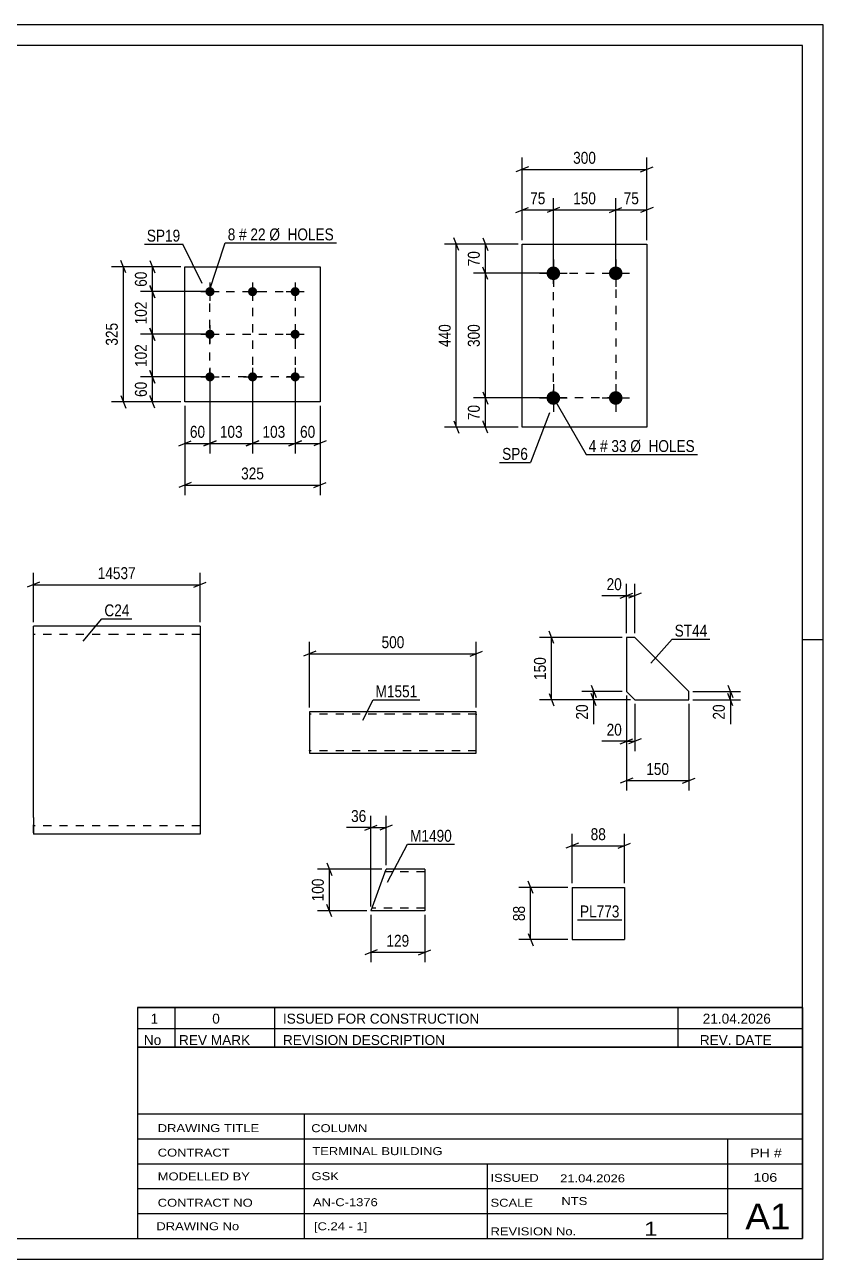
# Model space of a CAD drawing. Header units: millimetres. Extents: x 0 to 420, y 0 to 297.
# Drawn here: x 227.9 to 420, y 0 to 297 of the extents above; entities that cross this region are included whole.
import ezdxf

# ---------------------------------------------------------------- set-up
doc = ezdxf.new("R2010")
doc.units = ezdxf.units.MM
doc.linetypes.add('DXK_LINE_DOT2', pattern=[3.9198, 1.9599, -1.9599])
doc.styles.add('Arial Narrow', font='ARIALN.TTF', dxfattribs={"height": 0.2})

# ---------------------------------------------------------------- blocks, each defined once
blk = doc.blocks.new('Unknown-284876464-1134 - 8048')
at = {"color": 5, "linetype": 'Continuous'}
for p, q in [((420, 297), (0, 297)), ((420, 0), (420, 297)), ((415, 292), (5, 292)), ((415, 5), (415, 292)), ((420, 149), (415, 149)), ((5, 5), (415, 5)), ((0, 0), (420, 0))]:
    blk.add_line(p, q, dxfattribs=at)
blk = doc.blocks.new('Part-284876464-5573 - 5572')
at = {"color": 2, "linetype": 'Continuous'}
for p, q in [((347.56, 200.2), (347.56, 244.2)), ((347.56, 244.2), (377.56, 244.2)), ((377.56, 244.2), (377.56, 200.2)), ((377.56, 200.2), (347.56, 200.2))]:
    blk.add_line(p, q, dxfattribs=at)
blk = doc.blocks.new('Bolt-284876464-5574 - 5572')
at = {"linetype": 'Continuous'}
for points in [[(355.06, 238.85, -1), (355.06, 235.55, -1)], [(370.06, 238.85, -1), (370.06, 235.55, -1)], [(355.06, 208.85, -1), (355.06, 205.55, -1)], [(370.06, 208.85, -1), (370.06, 205.55, -1)]]:
    blk.add_hatch(color=1, dxfattribs=at).paths.add_polyline_path(points)
at = {"color": 1, "linetype": 'Continuous'}
for p, q in [((355.06, 240.5), (355.06, 233.9)), ((370.06, 240.5), (370.06, 233.9)), ((351.76, 237.2), (358.36, 237.2)), ((366.76, 237.2), (373.36, 237.2)), ((355.06, 210.5), (355.06, 203.9)), ((370.06, 210.5), (370.06, 203.9)), ((351.76, 207.2), (358.36, 207.2)), ((366.76, 207.2), (373.36, 207.2))]:
    blk.add_line(p, q, dxfattribs=at)
blk = doc.blocks.new('Part-284876464-5553 - 5552')
at = {"color": 2, "linetype": 'Continuous'}
for p, q in [((266.44, 206.28), (266.44, 238.78)), ((266.44, 238.78), (298.94, 238.78)), ((298.94, 238.78), (298.94, 206.28)), ((298.94, 206.28), (266.44, 206.28))]:
    blk.add_line(p, q, dxfattribs=at)
blk = doc.blocks.new('Bolt-284876464-5554 - 5552')
at = {"linetype": 'Continuous'}
for points in [[(272.44, 233.88, -1), (272.44, 231.68, -1)], [(282.69, 233.88, -1), (282.69, 231.68, -1)], [(292.94, 233.88, -1), (292.94, 231.68, -1)], [(272.44, 223.63, -1), (272.44, 221.43, -1)], [(292.94, 223.63, -1), (292.94, 221.43, -1)], [(272.44, 213.38, -1), (272.44, 211.18, -1)], [(282.69, 213.38, -1), (282.69, 211.18, -1)], [(292.94, 213.38, -1), (292.94, 211.18, -1)]]:
    blk.add_hatch(color=1, dxfattribs=at).paths.add_polyline_path(points)
at = {"color": 1, "linetype": 'Continuous'}
for p, q in [((272.44, 234.98), (272.44, 230.58)), ((282.69, 234.98), (282.69, 230.58)), ((292.94, 234.98), (292.94, 230.58)), ((270.24, 232.78), (274.64, 232.78)), ((280.49, 232.78), (284.89, 232.78)), ((290.74, 232.78), (295.14, 232.78)), ((272.44, 224.73), (272.44, 220.33)), ((292.94, 224.73), (292.94, 220.33)), ((270.24, 222.53), (274.64, 222.53)), ((290.74, 222.53), (295.14, 222.53)), ((272.44, 214.48), (272.44, 210.08)), ((282.69, 214.48), (282.69, 210.08)), ((292.94, 214.48), (292.94, 210.08)), ((270.24, 212.28), (274.64, 212.28)), ((280.49, 212.28), (284.89, 212.28)), ((290.74, 212.28), (295.14, 212.28))]:
    blk.add_line(p, q, dxfattribs=at)
blk = doc.blocks.new('Part-284876464-5629 - 5628')
at = {"color": 2, "linetype": 'Continuous'}
for p, q in [((311.21, 83.94), (314.82, 93.85)), ((324.11, 93.85), (314.82, 93.85)), ((324.11, 93.85), (324.11, 83.85)), ((311.18, 83.85), (311.21, 83.94)), ((324.11, 83.85), (311.18, 83.85))]:
    blk.add_line(p, q, dxfattribs=at)
at = {"color": 7, "linetype": 'DXK_LINE_DOT2'}
for p, q in [((324.11, 93.25), (314.6, 93.25)), ((324.11, 93.76), (324.11, 93.85)), ((311.18, 83.85), (311.18, 83.85)), ((311.4, 84.45), (311.41, 84.49)), ((324.11, 84.45), (311.4, 84.45)), ((324.11, 84.45), (324.11, 84.49))]:
    blk.add_line(p, q, dxfattribs=at)
blk = doc.blocks.new('Part-284876464-5643 - 5642')
at = {"color": 2, "linetype": 'Continuous'}
for p, q in [((316.42, 131.72), (296.42, 131.72)), ((296.42, 131.72), (296.42, 121.81)), ((336.52, 131.72), (316.52, 131.72)), ((336.52, 122.92), (336.52, 131.72)), ((296.42, 121.81), (296.42, 121.72)), ((336.52, 121.72), (336.52, 122.92)), ((296.42, 121.72), (316.42, 121.72)), ((316.52, 121.72), (336.52, 121.72))]:
    blk.add_line(p, q, dxfattribs=at)
at = {"color": 7, "linetype": 'DXK_LINE_DOT2'}
for p, q in [((316.42, 131.12), (296.42, 131.12)), ((336.52, 131.12), (316.52, 131.12)), ((336.52, 131.07), (336.52, 131.12)), ((336.52, 131.12), (336.52, 131.07)), ((336.52, 130.97), (336.52, 131.07)), ((336.52, 131.07), (336.52, 130.97)), ((296.42, 122.32), (296.42, 122.36)), ((316.42, 122.32), (296.42, 122.32)), ((336.52, 122.32), (316.52, 122.32)), ((336.52, 122.36), (336.52, 122.69)), ((336.52, 122.32), (336.52, 122.36))]:
    blk.add_line(p, q, dxfattribs=at)
blk = doc.blocks.new('Part-284876464-5650 - 5649')
at = {"color": 2, "linetype": 'Continuous'}
for p, q in [((359.57, 89.48), (359.57, 76.91)), ((359.57, 89.48), (372.14, 89.48)), ((372.14, 89.48), (372.14, 76.91)), ((359.57, 76.91), (372.14, 76.91))]:
    blk.add_line(p, q, dxfattribs=at)
blk = doc.blocks.new('Part-284876464-5658 - 5657')
at = {"color": 2, "linetype": 'Continuous'}
for p, q in [((249.97, 152.28), (229.97, 152.28)), ((229.97, 106.28), (229.97, 152.28)), ((270.07, 152.28), (250.07, 152.28)), ((270.07, 152.28), (270.07, 102.28)), ((229.97, 106.28), (229.97, 102.28)), ((249.97, 102.28), (229.97, 102.28)), ((270.07, 102.28), (250.07, 102.28))]:
    blk.add_line(p, q, dxfattribs=at)
at = {"color": 7, "linetype": 'DXK_LINE_DOT2'}
for p, q in [((249.97, 150.28), (229.97, 150.28)), ((270.07, 150.28), (250.07, 150.28)), ((229.97, 102.58), (229.97, 106.28)), ((249.97, 104.28), (229.97, 104.28)), ((270.07, 104.28), (250.07, 104.28))]:
    blk.add_line(p, q, dxfattribs=at)
blk = doc.blocks.new('Part-284876464-10215 - 10214')
at = {"color": 2, "linetype": 'Continuous'}
for p, q in [((374.65, 149.62), (372.65, 149.62)), ((372.65, 149.62), (372.65, 136.62)), ((387.65, 136.62), (374.65, 149.62)), ((372.65, 136.62), (374.65, 134.62)), ((374.65, 134.62), (387.65, 134.62)), ((387.65, 134.62), (387.65, 136.62))]:
    blk.add_line(p, q, dxfattribs=at)
blk = doc.blocks.new('Rectangle-284876464-7773 - 5572')
at = {"color": 1, "linetype": 'DXK_LINE_DOT2'}
blk.add_lwpolyline([(355.06, 237.2), (370.06, 237.2), (370.06, 207.2), (355.06, 207.2), (355.06, 237.2)], close=True, dxfattribs=at)
blk = doc.blocks.new('Rectangle-284876464-7749 - 5552')
at = {"color": 1, "linetype": 'DXK_LINE_DOT2'}
blk.add_lwpolyline([(272.44, 232.78), (292.94, 232.78), (292.94, 212.28), (272.44, 212.28), (272.44, 232.78)], close=True, dxfattribs=at)
blk = doc.blocks.new('Line-284876464-7759 - 5552')
at = {"color": 1, "linetype": 'DXK_LINE_DOT2'}
blk.add_line((282.69, 232.78), (282.69, 212.28), dxfattribs=at)
blk = doc.blocks.new('Line-284876464-7766 - 5552')
at = {"color": 1, "linetype": 'DXK_LINE_DOT2'}
blk.add_line((272.44, 222.53), (292.94, 222.53), dxfattribs=at)
blk = doc.blocks.new('StraightDimension-284876464-5844 - 5572')
at = {"color": 7, "linetype": 'Continuous'}
for p, q in [((346.56, 244.2), (335.85, 244.2)), ((338.1, 245.7), (339.3, 242.7)), ((338.7, 237.2), (338.7, 244.2)), ((339.3, 235.7), (338.1, 238.7)), ((354.06, 237.2), (335.85, 237.2))]:
    blk.add_line(p, q, dxfattribs=at)
at = {"color": 0}
blk.add_wipeout([(337.95, 243.13), (333.75, 243.13), (333.75, 238.27), (337.95, 238.27)], dxfattribs=at)
at = {"color": 3, "style": 'Arial Narrow'}
blk.add_text('70', height=2.863, rotation=90.0002, dxfattribs=at).set_placement((337.35, 238.87))
blk = doc.blocks.new('StraightDimension-284876464-5860 - 5572')
at = {"color": 7, "linetype": 'Continuous'}
for p, q in [((368.56, 251.85), (371.56, 253.05)), ((370.06, 238.2), (370.06, 255.3)), ((379.06, 253.05), (376.06, 251.85)), ((377.56, 245.2), (377.56, 255.3)), ((370.06, 252.45), (377.56, 252.45))]:
    blk.add_line(p, q, dxfattribs=at)
at = {"color": 0}
blk.add_wipeout([(376.24, 253.2), (376.24, 257.4), (371.38, 257.4), (371.38, 253.2)], dxfattribs=at)
at = {"color": 3, "style": 'Arial Narrow'}
blk.add_text('75', height=2.863, dxfattribs=at).set_placement((371.98, 253.8))
blk = doc.blocks.new('StraightDimension-284876464-5846 - 5572')
at = {"color": 7, "linetype": 'Continuous'}
for p, q in [((338.1, 208.7), (339.3, 205.7)), ((354.06, 207.2), (335.85, 207.2)), ((338.7, 200.2), (338.7, 207.2)), ((346.56, 200.2), (335.85, 200.2)), ((339.3, 198.7), (338.1, 201.7))]:
    blk.add_line(p, q, dxfattribs=at)
at = {"color": 0}
blk.add_wipeout([(337.95, 206.13), (333.75, 206.13), (333.75, 201.27), (337.95, 201.27)], dxfattribs=at)
at = {"color": 3, "style": 'Arial Narrow'}
blk.add_text('70', height=2.863, rotation=90.0002, dxfattribs=at).set_placement((337.35, 201.87))
blk = doc.blocks.new('StraightDimension-284876464-5845 - 5572')
at = {"color": 7, "linetype": 'Continuous'}
for p, q in [((339.3, 235.7), (338.1, 238.7)), ((354.06, 237.2), (335.85, 237.2)), ((338.7, 207.2), (338.7, 237.2)), ((338.1, 208.7), (339.3, 205.7)), ((354.06, 207.2), (335.85, 207.2))]:
    blk.add_line(p, q, dxfattribs=at)
at = {"color": 0}
blk.add_wipeout([(337.95, 225.54), (333.75, 225.54), (333.75, 218.86), (337.95, 218.86)], dxfattribs=at)
at = {"color": 3, "style": 'Arial Narrow'}
blk.add_text('300', height=2.863, rotation=90.0002, dxfattribs=at).set_placement((337.35, 219.46))
blk = doc.blocks.new('StraightDimension-284876464-5856 - 5572')
at = {"color": 7, "linetype": 'Continuous'}
for p, q in [((346.56, 244.2), (328.85, 244.2)), ((332.3, 242.7), (331.1, 245.7)), ((331.7, 200.2), (331.7, 244.2)), ((346.56, 200.2), (328.85, 200.2)), ((331.1, 201.7), (332.3, 198.7))]:
    blk.add_line(p, q, dxfattribs=at)
at = {"color": 0}
blk.add_wipeout([(330.95, 225.54), (326.75, 225.54), (326.75, 218.86), (330.95, 218.86)], dxfattribs=at)
at = {"color": 3, "style": 'Arial Narrow'}
blk.add_text('440', height=2.863, rotation=90.0002, dxfattribs=at).set_placement((330.35, 219.46))
blk = doc.blocks.new('StraightDimension-284876464-5861 - 5572')
at = {"color": 7, "linetype": 'Continuous'}
for p, q in [((356.56, 253.05), (353.56, 251.85)), ((355.06, 238.2), (355.06, 255.3)), ((368.56, 251.85), (371.56, 253.05)), ((370.06, 238.2), (370.06, 255.3)), ((355.06, 252.45), (370.06, 252.45))]:
    blk.add_line(p, q, dxfattribs=at)
at = {"color": 0}
blk.add_wipeout([(365.9, 253.2), (365.9, 257.4), (359.22, 257.4), (359.22, 253.2)], dxfattribs=at)
at = {"color": 3, "style": 'Arial Narrow'}
blk.add_text('150', height=2.863, dxfattribs=at).set_placement((359.82, 253.8))
blk = doc.blocks.new('StraightDimension-284876464-5862 - 5572')
at = {"color": 7, "linetype": 'Continuous'}
for p, q in [((346.06, 251.85), (349.06, 253.05)), ((347.56, 245.2), (347.56, 255.3)), ((356.56, 253.05), (353.56, 251.85)), ((355.06, 238.2), (355.06, 255.3)), ((347.56, 252.45), (355.06, 252.45))]:
    blk.add_line(p, q, dxfattribs=at)
at = {"color": 0}
blk.add_wipeout([(353.74, 253.2), (353.74, 257.4), (348.88, 257.4), (348.88, 253.2)], dxfattribs=at)
at = {"color": 3, "style": 'Arial Narrow'}
blk.add_text('75', height=2.863, dxfattribs=at).set_placement((349.48, 253.8))
blk = doc.blocks.new('StraightDimension-284876464-5872 - 5572')
at = {"color": 7, "linetype": 'Continuous'}
for p, q in [((347.56, 245.2), (347.56, 265.05)), ((377.56, 245.2), (377.56, 265.05)), ((349.06, 262.8), (346.06, 261.6)), ((347.56, 262.2), (377.56, 262.2)), ((376.06, 261.6), (379.06, 262.8))]:
    blk.add_line(p, q, dxfattribs=at)
at = {"color": 0}
blk.add_wipeout([(365.9, 262.95), (365.9, 267.15), (359.22, 267.15), (359.22, 262.95)], dxfattribs=at)
at = {"color": 3, "style": 'Arial Narrow'}
blk.add_text('300', height=2.863, dxfattribs=at).set_placement((359.82, 263.55))
blk = doc.blocks.new('StraightDimension-284876464-5796 - 5552')
at = {"color": 7, "linetype": 'Continuous'}
for p, q in [((265.44, 238.78), (255.76, 238.78)), ((258.01, 240.28), (259.21, 237.28)), ((258.61, 232.78), (258.61, 238.78)), ((271.44, 232.78), (255.76, 232.78)), ((259.21, 231.28), (258.01, 234.28))]:
    blk.add_line(p, q, dxfattribs=at)
at = {"color": 0}
blk.add_wipeout([(257.86, 238.21), (253.66, 238.21), (253.66, 233.35), (257.86, 233.35)], dxfattribs=at)
at = {"color": 3, "style": 'Arial Narrow'}
blk.add_text('60', height=2.863, rotation=90.0002, dxfattribs=at).set_placement((257.26, 233.95))
blk = doc.blocks.new('StraightDimension-284876464-5797 - 5552')
at = {"color": 7, "linetype": 'Continuous'}
for p, q in [((271.44, 232.78), (255.76, 232.78)), ((258.01, 234.28), (259.21, 231.28)), ((258.61, 222.53), (258.61, 232.78)), ((259.21, 221.03), (258.01, 224.03)), ((271.44, 222.53), (255.76, 222.53))]:
    blk.add_line(p, q, dxfattribs=at)
at = {"color": 0}
blk.add_wipeout([(257.86, 231), (253.66, 231), (253.66, 224.31), (257.86, 224.31)], dxfattribs=at)
at = {"color": 3, "style": 'Arial Narrow'}
blk.add_text('102', height=2.863, rotation=90.0002, dxfattribs=at).set_placement((257.26, 224.91))
blk = doc.blocks.new('StraightDimension-284876464-5798 - 5552')
at = {"color": 7, "linetype": 'Continuous'}
for p, q in [((258.01, 224.03), (259.21, 221.03)), ((271.44, 222.53), (255.76, 222.53)), ((258.61, 212.28), (258.61, 222.53)), ((271.44, 212.28), (255.76, 212.28)), ((259.21, 210.78), (258.01, 213.78))]:
    blk.add_line(p, q, dxfattribs=at)
at = {"color": 0}
blk.add_wipeout([(257.86, 220.75), (253.66, 220.75), (253.66, 214.06), (257.86, 214.06)], dxfattribs=at)
at = {"color": 3, "style": 'Arial Narrow'}
blk.add_text('102', height=2.863, rotation=90.0002, dxfattribs=at).set_placement((257.26, 214.66))
blk = doc.blocks.new('StraightDimension-284876464-5799 - 5552')
at = {"color": 7, "linetype": 'Continuous'}
for p, q in [((271.44, 212.28), (255.76, 212.28)), ((258.01, 213.78), (259.21, 210.78)), ((258.61, 206.28), (258.61, 212.28)), ((265.44, 206.28), (255.76, 206.28)), ((259.21, 204.78), (258.01, 207.78))]:
    blk.add_line(p, q, dxfattribs=at)
at = {"color": 0}
blk.add_wipeout([(257.86, 211.71), (253.66, 211.71), (253.66, 206.85), (257.86, 206.85)], dxfattribs=at)
at = {"color": 3, "style": 'Arial Narrow'}
blk.add_text('60', height=2.863, rotation=90.0002, dxfattribs=at).set_placement((257.26, 207.45))
blk = doc.blocks.new('StraightDimension-284876464-5812 - 5552')
at = {"color": 7, "linetype": 'Continuous'}
for p, q in [((265.44, 238.78), (248.76, 238.78)), ((252.21, 237.28), (251.01, 240.28)), ((251.61, 206.28), (251.61, 238.78)), ((265.44, 206.28), (248.76, 206.28)), ((251.01, 207.78), (252.21, 204.78))]:
    blk.add_line(p, q, dxfattribs=at)
at = {"color": 0}
blk.add_wipeout([(250.86, 225.87), (246.66, 225.87), (246.66, 219.19), (250.86, 219.19)], dxfattribs=at)
at = {"color": 3, "style": 'Arial Narrow'}
blk.add_text('325', height=2.863, rotation=90.0002, dxfattribs=at).set_placement((250.26, 219.79))
blk = doc.blocks.new('StraightDimension-284876464-5816 - 5552')
at = {"color": 7, "linetype": 'Continuous'}
for p, q in [((292.94, 211.28), (292.94, 193.88)), ((298.94, 205.28), (298.94, 193.88)), ((291.44, 195.68), (294.44, 196.88)), ((292.94, 196.28), (298.94, 196.28)), ((300.44, 196.88), (297.44, 195.68))]:
    blk.add_line(p, q, dxfattribs=at)
at = {"color": 0}
blk.add_wipeout([(298.37, 197.03), (298.37, 201.23), (293.52, 201.23), (293.52, 197.03)], dxfattribs=at)
at = {"color": 3, "style": 'Arial Narrow'}
blk.add_text('60', height=2.863, dxfattribs=at).set_placement((294.12, 197.63))
blk = doc.blocks.new('StraightDimension-284876464-5817 - 5552')
at = {"color": 7, "linetype": 'Continuous'}
for p, q in [((282.69, 211.28), (282.69, 193.88)), ((292.94, 211.28), (292.94, 193.88)), ((281.19, 195.68), (284.19, 196.88)), ((282.69, 196.28), (292.94, 196.28)), ((294.44, 196.88), (291.44, 195.68))]:
    blk.add_line(p, q, dxfattribs=at)
at = {"color": 0}
blk.add_wipeout([(291.16, 197.03), (291.16, 201.23), (284.48, 201.23), (284.48, 197.03)], dxfattribs=at)
at = {"color": 3, "style": 'Arial Narrow'}
blk.add_text('103', height=2.863, dxfattribs=at).set_placement((285.08, 197.63))
blk = doc.blocks.new('StraightDimension-284876464-5818 - 5552')
at = {"color": 7, "linetype": 'Continuous'}
for p, q in [((272.44, 211.28), (272.44, 193.88)), ((282.69, 211.28), (282.69, 193.88)), ((270.94, 195.68), (273.94, 196.88)), ((272.44, 196.28), (282.69, 196.28)), ((284.19, 196.88), (281.19, 195.68))]:
    blk.add_line(p, q, dxfattribs=at)
at = {"color": 0}
blk.add_wipeout([(280.91, 197.03), (280.91, 201.23), (274.23, 201.23), (274.23, 197.03)], dxfattribs=at)
at = {"color": 3, "style": 'Arial Narrow'}
blk.add_text('103', height=2.863, dxfattribs=at).set_placement((274.83, 197.63))
blk = doc.blocks.new('StraightDimension-284876464-5819 - 5552')
at = {"color": 7, "linetype": 'Continuous'}
for p, q in [((272.44, 211.28), (272.44, 193.88)), ((266.44, 205.28), (266.44, 193.88)), ((264.94, 195.68), (267.94, 196.88)), ((266.44, 196.28), (272.44, 196.28)), ((273.94, 196.88), (270.94, 195.68))]:
    blk.add_line(p, q, dxfattribs=at)
at = {"color": 0}
blk.add_wipeout([(271.87, 197.03), (271.87, 201.23), (267.02, 201.23), (267.02, 197.03)], dxfattribs=at)
at = {"color": 3, "style": 'Arial Narrow'}
blk.add_text('60', height=2.863, dxfattribs=at).set_placement((267.62, 197.63))
blk = doc.blocks.new('StraightDimension-284876464-5832 - 5552')
at = {"color": 7, "linetype": 'Continuous'}
for p, q in [((266.44, 205.28), (266.44, 183.86)), ((298.94, 205.28), (298.94, 183.86)), ((267.94, 186.86), (264.94, 185.66)), ((266.44, 186.26), (298.94, 186.26)), ((297.44, 185.66), (300.44, 186.86))]:
    blk.add_line(p, q, dxfattribs=at)
at = {"color": 0}
blk.add_wipeout([(286.04, 187.01), (286.04, 191.21), (279.35, 191.21), (279.35, 187.01)], dxfattribs=at)
at = {"color": 3, "style": 'Arial Narrow'}
blk.add_text('325', height=2.863, dxfattribs=at).set_placement((279.95, 187.61))
blk = doc.blocks.new('StraightDimension-284876464-5936 - 5628')
at = {"color": 7, "linetype": 'Continuous'}
for p, q in [((309.68, 103.25), (312.68, 104.45)), ((311.18, 84.85), (311.18, 106.7)), ((316.32, 104.45), (313.32, 103.25)), ((314.82, 94.85), (314.82, 106.7)), ((311.18, 103.85), (314.82, 103.85))]:
    blk.add_line(p, q, dxfattribs=at)
at = {"color": 0}
blk.add_wipeout([(310.65, 104.6), (310.65, 108.8), (305.8, 108.8), (305.8, 104.6)], dxfattribs=at)
at = {"color": 7, "linetype": 'Continuous'}
blk.add_line((311.18, 103.85), (305.27, 103.85), dxfattribs=at)
blk.add_line((311.18, 103.85), (305.27, 103.85), dxfattribs=at)
at = {"color": 3, "style": 'Arial Narrow'}
blk.add_text('36', height=2.863, dxfattribs=at).set_placement((306.4, 105.2))
blk = doc.blocks.new('StraightDimension-284876464-5940 - 5628')
at = {"color": 7, "linetype": 'Continuous'}
for p, q in [((300.58, 95.35), (301.78, 92.35)), ((313.82, 93.85), (298.33, 93.85)), ((301.18, 83.85), (301.18, 93.85)), ((310.18, 83.85), (298.33, 83.85)), ((301.78, 82.35), (300.58, 85.35))]:
    blk.add_line(p, q, dxfattribs=at)
at = {"color": 0}
blk.add_wipeout([(300.43, 92.19), (296.23, 92.19), (296.23, 85.51), (300.43, 85.51)], dxfattribs=at)
at = {"color": 3, "style": 'Arial Narrow'}
blk.add_text('100', height=2.863, rotation=90.0002, dxfattribs=at).set_placement((299.83, 86.11))
blk = doc.blocks.new('StraightDimension-284876464-5946 - 5628')
at = {"color": 7, "linetype": 'Continuous'}
for p, q in [((311.18, 82.85), (311.18, 71.45)), ((324.11, 82.85), (324.11, 71.45)), ((312.68, 74.45), (309.68, 73.25)), ((322.61, 73.25), (325.61, 74.45)), ((311.18, 73.85), (324.11, 73.85))]:
    blk.add_line(p, q, dxfattribs=at)
at = {"color": 0}
blk.add_wipeout([(320.99, 74.6), (320.99, 78.8), (314.3, 78.8), (314.3, 74.6)], dxfattribs=at)
at = {"color": 3, "style": 'Arial Narrow'}
blk.add_text('129', height=2.863, dxfattribs=at).set_placement((314.9, 75.2))
blk = doc.blocks.new('StraightDimension-284876464-5964 - 5642')
at = {"color": 7, "linetype": 'Continuous'}
for p, q in [((296.42, 132.72), (296.42, 148.52)), ((336.52, 132.72), (336.52, 148.52)), ((297.92, 146.27), (294.92, 145.07)), ((296.42, 145.67), (336.52, 145.67)), ((335.02, 145.07), (338.02, 146.27))]:
    blk.add_line(p, q, dxfattribs=at)
at = {"color": 0}
blk.add_wipeout([(319.81, 146.42), (319.81, 150.62), (313.13, 150.62), (313.13, 146.42)], dxfattribs=at)
at = {"color": 3, "style": 'Arial Narrow'}
blk.add_text('500', height=2.863, dxfattribs=at).set_placement((313.73, 147.02))
blk = doc.blocks.new('StraightDimension-284876464-5972 - 5649')
at = {"color": 7, "linetype": 'Continuous'}
for p, q in [((359.57, 90.48), (359.57, 102.33)), ((372.14, 90.48), (372.14, 102.33)), ((361.07, 100.08), (358.07, 98.88)), ((359.57, 99.48), (372.14, 99.48)), ((370.64, 98.88), (373.64, 100.08))]:
    blk.add_line(p, q, dxfattribs=at)
at = {"color": 0}
blk.add_wipeout([(368.29, 100.23), (368.29, 104.43), (363.43, 104.43), (363.43, 100.23)], dxfattribs=at)
at = {"color": 3, "style": 'Arial Narrow'}
blk.add_text('88', height=2.863, dxfattribs=at).set_placement((364.03, 100.83))
blk = doc.blocks.new('StraightDimension-284876464-5968 - 5649')
at = {"color": 7, "linetype": 'Continuous'}
for p, q in [((358.57, 89.48), (346.72, 89.48)), ((350.17, 87.98), (348.97, 90.98)), ((349.57, 76.91), (349.57, 89.48)), ((348.97, 78.41), (350.17, 75.41)), ((358.57, 76.91), (346.72, 76.91))]:
    blk.add_line(p, q, dxfattribs=at)
at = {"color": 0}
blk.add_wipeout([(348.82, 85.62), (344.62, 85.62), (344.62, 80.76), (348.82, 80.76)], dxfattribs=at)
at = {"color": 3, "style": 'Arial Narrow'}
blk.add_text('88', height=2.863, rotation=90.0002, dxfattribs=at).set_placement((348.22, 81.36))
blk = doc.blocks.new('StraightDimension-284876464-5976 - 5657')
at = {"color": 7, "linetype": 'Continuous'}
for p, q in [((229.97, 153.28), (229.97, 165.13)), ((270.07, 153.28), (270.07, 165.13)), ((231.47, 162.88), (228.47, 161.68)), ((229.97, 162.28), (270.07, 162.28)), ((268.57, 161.68), (271.57, 162.88))]:
    blk.add_line(p, q, dxfattribs=at)
at = {"color": 0}
blk.add_wipeout([(255.19, 163.03), (255.19, 167.23), (244.85, 167.23), (244.85, 163.03)], dxfattribs=at)
at = {"color": 3, "style": 'Arial Narrow'}
blk.add_text('14537', height=2.863, dxfattribs=at).set_placement((245.45, 163.63))
blk = doc.blocks.new('StraightDimension-284876464-10308 - 10214')
at = {"color": 7, "linetype": 'Continuous'}
for p, q in [((372.65, 135.62), (372.65, 112.76)), ((387.65, 133.62), (387.65, 112.76)), ((374.15, 115.76), (371.15, 114.56)), ((372.65, 115.16), (387.65, 115.16)), ((386.15, 114.56), (389.15, 115.76))]:
    blk.add_line(p, q, dxfattribs=at)
at = {"color": 0}
blk.add_wipeout([(383.49, 115.91), (383.49, 120.11), (376.81, 120.11), (376.81, 115.91)], dxfattribs=at)
at = {"color": 3, "style": 'Arial Narrow'}
blk.add_text('150', height=2.863, dxfattribs=at).set_placement((377.41, 116.51))
blk = doc.blocks.new('StraightDimension-284876464-10300 - 10214')
at = {"color": 7, "linetype": 'Continuous'}
for p, q in [((397.05, 138.12), (398.25, 135.12)), ((388.65, 136.62), (400.05, 136.62)), ((388.65, 134.62), (400.05, 134.62)), ((398.25, 133.12), (397.05, 136.12)), ((397.65, 134.62), (397.65, 136.62))]:
    blk.add_line(p, q, dxfattribs=at)
at = {"color": 0}
blk.add_wipeout([(396.9, 134.09), (392.7, 134.09), (392.7, 129.24), (396.9, 129.24)], dxfattribs=at)
at = {"color": 7, "linetype": 'Continuous'}
blk.add_line((397.65, 134.62), (397.65, 128.71), dxfattribs=at)
blk.add_line((397.65, 134.62), (397.65, 128.71), dxfattribs=at)
at = {"color": 3, "style": 'Arial Narrow'}
blk.add_text('20', height=2.863, rotation=90.0002, dxfattribs=at).set_placement((396.3, 129.84))
blk = doc.blocks.new('StraightDimension-284876464-10292 - 10214')
at = {"color": 7, "linetype": 'Continuous'}
for p, q in [((372.65, 135.62), (372.65, 122.22)), ((374.65, 133.62), (374.65, 122.22)), ((371.15, 124.02), (374.15, 125.22)), ((376.15, 125.22), (373.15, 124.02)), ((372.65, 124.62), (374.65, 124.62))]:
    blk.add_line(p, q, dxfattribs=at)
at = {"color": 0}
blk.add_wipeout([(372.13, 125.37), (372.13, 129.57), (367.27, 129.57), (367.27, 125.37)], dxfattribs=at)
at = {"color": 7, "linetype": 'Continuous'}
blk.add_line((372.65, 124.62), (366.75, 124.62), dxfattribs=at)
blk.add_line((372.65, 124.62), (366.75, 124.62), dxfattribs=at)
at = {"color": 3, "style": 'Arial Narrow'}
blk.add_text('20', height=2.863, dxfattribs=at).set_placement((367.87, 125.97))
blk = doc.blocks.new('StraightDimension-284876464-10312 - 10214')
at = {"color": 7, "linetype": 'Continuous'}
for p, q in [((371.65, 149.62), (351.76, 149.62)), ((355.21, 148.12), (354.01, 151.12)), ((354.61, 134.62), (354.61, 149.62)), ((373.65, 134.62), (351.76, 134.62)), ((354.01, 136.12), (355.21, 133.12))]:
    blk.add_line(p, q, dxfattribs=at)
at = {"color": 0}
blk.add_wipeout([(353.86, 145.46), (349.66, 145.46), (349.66, 138.77), (353.86, 138.77)], dxfattribs=at)
at = {"color": 3, "style": 'Arial Narrow'}
blk.add_text('150', height=2.863, rotation=90.0002, dxfattribs=at).set_placement((353.26, 139.37))
blk = doc.blocks.new('StraightDimension-284876464-10304 - 10214')
at = {"color": 7, "linetype": 'Continuous'}
for p, q in [((364.12, 138.12), (365.32, 135.12)), ((371.65, 136.62), (361.87, 136.62)), ((373.65, 134.62), (361.87, 134.62)), ((365.32, 133.12), (364.12, 136.12)), ((364.72, 134.62), (364.72, 136.62))]:
    blk.add_line(p, q, dxfattribs=at)
at = {"color": 0}
blk.add_wipeout([(363.97, 134.09), (359.77, 134.09), (359.77, 129.24), (363.97, 129.24)], dxfattribs=at)
at = {"color": 7, "linetype": 'Continuous'}
blk.add_line((364.72, 134.62), (364.72, 128.71), dxfattribs=at)
blk.add_line((364.72, 134.62), (364.72, 128.71), dxfattribs=at)
at = {"color": 3, "style": 'Arial Narrow'}
blk.add_text('20', height=2.863, rotation=90.0002, dxfattribs=at).set_placement((363.37, 129.84))
blk = doc.blocks.new('StraightDimension-284876464-10296 - 10214')
at = {"color": 7, "linetype": 'Continuous'}
for p, q in [((372.65, 150.62), (372.65, 162.47)), ((374.65, 150.62), (374.65, 162.47)), ((371.15, 159.02), (374.15, 160.22)), ((372.65, 159.62), (374.65, 159.62)), ((376.15, 160.22), (373.15, 159.02))]:
    blk.add_line(p, q, dxfattribs=at)
at = {"color": 0}
blk.add_wipeout([(372.13, 160.37), (372.13, 164.57), (367.27, 164.57), (367.27, 160.37)], dxfattribs=at)
at = {"color": 7, "linetype": 'Continuous'}
blk.add_line((372.65, 159.62), (366.75, 159.62), dxfattribs=at)
blk.add_line((372.65, 159.62), (366.75, 159.62), dxfattribs=at)
at = {"color": 3, "style": 'Arial Narrow'}
blk.add_text('20', height=2.863, dxfattribs=at).set_placement((367.87, 160.97))
blk = doc.blocks.new('Mark-284876464-6002 - 5572')
at = {"color": 0}
blk.add_wipeout([(348.94, 192.32), (348.94, 195.32), (342.73, 195.32), (342.73, 192.32)], dxfattribs=at)
blk.add_wipeout([(348.94, 192.32), (348.94, 195.32), (342.73, 195.32), (342.73, 192.32)], dxfattribs=at)
at = {"color": 30, "linetype": 'Continuous'}
for p in [(354.13, 203.61), (342.13, 191.72)]:
    blk.add_line(p, (349.54, 191.72), dxfattribs=at)
at = {"color": 3, "style": 'Arial Narrow'}
blk.add_text('SP6', height=2.863, dxfattribs=at).set_placement((342.73, 192.32))
blk = doc.blocks.new('Mark-284876464-6005 - 5572')
at = {"color": 0}
blk.add_wipeout([(365.39, 194.21), (365.39, 197.21), (363.56, 197.21), (363.56, 194.21)], dxfattribs=at)
blk.add_wipeout([(365.39, 194.21), (365.39, 197.21), (363.56, 197.21), (363.56, 194.21)], dxfattribs=at)
at = {"color": 7, "linetype": 'Continuous'}
blk.add_line((355.06, 207.2), (362.96, 193.61), dxfattribs=at)
at = {"color": 0}
blk.add_wipeout([(368.12, 194.21), (368.12, 197.21), (366.29, 197.21), (366.29, 194.21)], dxfattribs=at)
blk.add_wipeout([(368.12, 194.21), (368.12, 197.21), (366.29, 197.21), (366.29, 194.21)], dxfattribs=at)
at = {"color": 3, "style": 'Arial Narrow'}
blk.add_text('4', height=2.86, dxfattribs=at).set_placement((363.56, 194.21))
at = {"color": 0}
blk.add_wipeout([(372.67, 194.21), (372.67, 197.21), (369.02, 197.21), (369.02, 194.21)], dxfattribs=at)
blk.add_wipeout([(372.67, 194.21), (372.67, 197.21), (369.02, 197.21), (369.02, 194.21)], dxfattribs=at)
at = {"color": 3, "style": 'Arial Narrow'}
blk.add_text('#', height=2.86, dxfattribs=at).set_placement((366.29, 194.21))
at = {"color": 0}
blk.add_wipeout([(389.1, 194.21), (389.1, 197.21), (373.57, 197.21), (373.57, 194.21)], dxfattribs=at)
blk.add_wipeout([(389.1, 194.21), (389.1, 197.21), (373.57, 197.21), (373.57, 194.21)], dxfattribs=at)
at = {"color": 7, "linetype": 'Continuous'}
blk.add_line((362.96, 193.61), (389.7, 193.61), dxfattribs=at)
at = {"color": 3, "style": 'Arial Narrow'}
for s, p in [('33', (369.02, 194.21)), ('Ø  HOLES', (373.57, 194.21))]:
    blk.add_text(s, height=2.863, dxfattribs=at).set_placement(p)
blk = doc.blocks.new('Unknown-284876464-10534 - 8048')
at = {"color": 7, "linetype": 'Continuous'}
for p, q in [((255, 51.05), (255, 5)), ((255, 51.05), (415, 51.05)), ((415, 51), (415, 5)), ((255, 35), (415, 35)), ((295.14, 35), (295.14, 5)), ((255, 29), (415, 29)), ((397, 5.05), (397, 29.05)), ((255, 23), (415, 23)), ((339.14, 23), (339.14, 5)), ((255, 17), (415, 17)), ((255, 11), (397, 11)), ((255, 5), (415, 5))]:
    blk.add_line(p, q, dxfattribs=at)
at = {"color": 7, "style": 'Arial Narrow'}
for s, height, width, p in [('DRAWING TITLE', 1.9089, 1.425378, (259.88, 30.61)), ('COLUMN', 1.909, 1.425378, (296.81, 30.59)), ('TERMINAL BUILDING', 1.9089, 1.425378, (297.06, 25.07)), ('CONTRACT', 1.909, 1.425378, (259.88, 24.71)), ('MODELLED BY', 1.9089, 1.425378, (259.88, 18.98)), ('GSK', 1.909, 1.425378, (296.88, 19.04)), ('ISSUED', 1.909, 1.425378, (339.94, 18.64)), ('21.04.2026', 1.909, 1.425378, (356.69, 18.52)), ('CONTRACT NO', 1.9089, 1.425378, (259.88, 12.66)), ('AN-C-1376', 1.909, 1.425378, (297.23, 12.78)), ('SCALE', 1.909, 1.425378, (339.94, 12.65)), ('A1', 6.204, 1.25, (401.24, 7.2)), ('DRAWING No', 1.909, 1.425378, (259.56, 7)), ('[C.24 - 1]', 1.909, 1.425378, (297.46, 6.99)), ('1', 3.34, 1.5, (376.91, 5.68)), ('REVISION No.', 1.9089, 1.425378, (339.94, 5.77))]:
    blk.add_text(s, height=height, dxfattribs=dict(at, width=width)).set_placement(p)
at = {"color": 7, "linetype": 'Continuous', "style": 'Arial Narrow'}
for s, height, width, p in [('PH #', 2.1, 1.42538, (402.4, 24.55)), ('106', 2.1, 1.42538, (403.19, 18.65)), ('NTS', 1.909, 1.425378, (357, 13.05))]:
    blk.add_text(s, height=height, dxfattribs=dict(at, width=width)).set_placement(p)
blk = doc.blocks.new('Unknown-284876464-10535 - 8048')
at = {"color": 7, "linetype": 'Continuous'}
for p, q in [((255, 60.55), (415, 60.55)), ((415, 60.55), (255, 60.55)), ((255, 60.55), (255, 55.55)), ((264, 60.55), (264, 55.55)), ((288, 60.55), (288, 55.55)), ((385, 60.55), (385, 55.55)), ((415, 60.55), (415, 55.55)), ((255, 55.55), (415, 55.55)), ((255, 55.55), (255, 51.05)), ((255, 55.55), (415, 55.55)), ((264, 55.55), (264, 51.05)), ((288, 55.55), (288, 51.05)), ((385, 55.55), (385, 51.05)), ((415, 55.55), (415, 51.05)), ((415, 51.05), (255, 51.05))]:
    blk.add_line(p, q, dxfattribs=at)
at = {"color": 7, "linetype": 'Continuous', "style": 'Arial Narrow'}
for s, height, width, p in [('1', 2.39, 1.196471, (258.16, 56.7)), ('0', 2.39, 1.196471, (273, 56.7)), ('ISSUED FOR CONSTRUCTION', 2.3861, 1.196471, (290, 56.7)), ('21.04.2026', 2.386, 1.196471, (391, 56.7)), ('No', 2.386, 1.2, (256.54, 51.55)), ('REV MARK', 2.386, 1.2, (265, 51.55)), ('REVISION DESCRIPTION', 2.3861, 1.2, (290, 51.55)), ('REV. DATE', 2.386, 1.2, (390.28, 51.55))]:
    blk.add_text(s, height=height, dxfattribs=dict(at, width=width)).set_placement(p)
blk = doc.blocks.new('Mark-284876464-5995 - 5552')
at = {"color": 0}
blk.add_wipeout([(265.3, 244.82), (265.3, 247.82), (257.26, 247.82), (257.26, 244.82)], dxfattribs=at)
blk.add_wipeout([(265.3, 244.82), (265.3, 247.82), (257.26, 247.82), (257.26, 244.82)], dxfattribs=at)
at = {"color": 30, "linetype": 'Continuous'}
for p in [(256.66, 244.22), (270.6, 234.71)]:
    blk.add_line(p, (265.9, 244.22), dxfattribs=at)
at = {"color": 3, "style": 'Arial Narrow'}
blk.add_text('SP19', height=2.863, dxfattribs=at).set_placement((257.26, 244.82))
blk = doc.blocks.new('Mark-284876464-5998 - 5552')
at = {"color": 0}
blk.add_wipeout([(278.54, 245.12), (278.54, 248.12), (276.72, 248.12), (276.72, 245.12)], dxfattribs=at)
blk.add_wipeout([(278.54, 245.12), (278.54, 248.12), (276.72, 248.12), (276.72, 245.12)], dxfattribs=at)
at = {"color": 7, "linetype": 'Continuous'}
blk.add_line((272.14, 232.54), (276.12, 244.52), dxfattribs=at)
at = {"color": 0}
blk.add_wipeout([(281.27, 245.12), (281.27, 248.12), (279.44, 248.12), (279.44, 245.12)], dxfattribs=at)
blk.add_wipeout([(281.27, 245.12), (281.27, 248.12), (279.44, 248.12), (279.44, 245.12)], dxfattribs=at)
at = {"color": 3, "style": 'Arial Narrow'}
blk.add_text('8', height=2.86, dxfattribs=at).set_placement((276.72, 245.12))
at = {"color": 0}
blk.add_wipeout([(285.83, 245.12), (285.83, 248.12), (282.17, 248.12), (282.17, 245.12)], dxfattribs=at)
blk.add_wipeout([(285.83, 245.12), (285.83, 248.12), (282.17, 248.12), (282.17, 245.12)], dxfattribs=at)
at = {"color": 3, "style": 'Arial Narrow'}
blk.add_text('#', height=2.86, dxfattribs=at).set_placement((279.44, 245.12))
at = {"color": 0}
blk.add_wipeout([(302.26, 245.12), (302.26, 248.12), (286.73, 248.12), (286.73, 245.12)], dxfattribs=at)
blk.add_wipeout([(302.26, 245.12), (302.26, 248.12), (286.73, 248.12), (286.73, 245.12)], dxfattribs=at)
at = {"color": 7, "linetype": 'Continuous'}
blk.add_line((276.12, 244.52), (302.86, 244.52), dxfattribs=at)
at = {"color": 3, "style": 'Arial Narrow'}
for s, p in [('22', (282.17, 245.12)), ('Ø  HOLES', (286.73, 245.12))]:
    blk.add_text(s, height=2.863, dxfattribs=at).set_placement(p)
blk = doc.blocks.new('Mark-284876464-6013 - 5628')
at = {"color": 0}
blk.add_wipeout([(330.64, 100.45), (330.64, 103.45), (320.59, 103.45), (320.59, 100.45)], dxfattribs=at)
blk.add_wipeout([(330.64, 100.45), (330.64, 103.45), (320.59, 103.45), (320.59, 100.45)], dxfattribs=at)
at = {"color": 30, "linetype": 'Continuous'}
for p, q in [((315.19, 90.74), (319.99, 99.85)), ((319.99, 99.85), (331.24, 99.85))]:
    blk.add_line(p, q, dxfattribs=at)
at = {"color": 3, "style": 'Arial Narrow'}
blk.add_text('M1490', height=2.863, dxfattribs=at).set_placement((320.59, 100.45))
blk = doc.blocks.new('Mark-284876464-6019 - 5642')
at = {"color": 0}
blk.add_wipeout([(322.33, 135.2), (322.33, 138.2), (312.28, 138.2), (312.28, 135.2)], dxfattribs=at)
blk.add_wipeout([(322.33, 135.2), (322.33, 138.2), (312.28, 138.2), (312.28, 135.2)], dxfattribs=at)
at = {"color": 30, "linetype": 'Continuous'}
for p, q in [((309.23, 129.66), (311.68, 134.6)), ((311.68, 134.6), (322.93, 134.6))]:
    blk.add_line(p, q, dxfattribs=at)
at = {"color": 3, "style": 'Arial Narrow'}
blk.add_text('M1551', height=2.863, dxfattribs=at).set_placement((312.28, 135.2))
blk = doc.blocks.new('Mark-284876464-8028 - 5649')
at = {"color": 0}
blk.add_wipeout([(370.96, 82.25), (370.96, 85.25), (361.46, 85.25), (361.46, 82.25)], dxfattribs=at)
blk.add_wipeout([(370.96, 82.25), (370.96, 85.25), (361.46, 85.25), (361.46, 82.25)], dxfattribs=at)
at = {"color": 30, "linetype": 'Continuous'}
blk.add_line((360.86, 81.65), (371.56, 81.65), dxfattribs=at)
at = {"color": 3, "style": 'Arial Narrow'}
blk.add_text('PL773', height=2.863, dxfattribs=at).set_placement((361.46, 82.25))
blk = doc.blocks.new('Mark-284876464-6022 - 5657')
at = {"color": 0}
blk.add_wipeout([(253.08, 154.68), (253.08, 157.68), (247.05, 157.68), (247.05, 154.68)], dxfattribs=at)
blk.add_wipeout([(253.08, 154.68), (253.08, 157.68), (247.05, 157.68), (247.05, 154.68)], dxfattribs=at)
at = {"color": 30, "linetype": 'Continuous'}
for p, q in [((241.98, 148.7), (246.45, 154.08)), ((246.45, 154.08), (253.68, 154.08))]:
    blk.add_line(p, q, dxfattribs=at)
at = {"color": 3, "style": 'Arial Narrow'}
blk.add_text('C24', height=2.863, dxfattribs=at).set_placement((247.05, 154.68))
blk = doc.blocks.new('Mark-284876464-10321 - 10214')
at = {"color": 0}
blk.add_wipeout([(392.09, 149.8), (392.09, 152.8), (384.24, 152.8), (384.24, 149.8)], dxfattribs=at)
blk.add_wipeout([(392.09, 149.8), (392.09, 152.8), (384.24, 152.8), (384.24, 149.8)], dxfattribs=at)
at = {"color": 30, "linetype": 'Continuous'}
for p, q in [((378.53, 143.37), (383.64, 149.2)), ((383.64, 149.2), (392.69, 149.2))]:
    blk.add_line(p, q, dxfattribs=at)
at = {"color": 3, "style": 'Arial Narrow'}
blk.add_text('ST44', height=2.863, dxfattribs=at).set_placement((384.24, 149.8))

msp = doc.modelspace()

# ---------------------------------------------------------------- block references
for name in ['Unknown-284876464-1134 - 8048', 'Part-284876464-5573 - 5572', 'Part-284876464-5553 - 5552', 'Bolt-284876464-5574 - 5572', 'Bolt-284876464-5554 - 5552', 'Rectangle-284876464-7773 - 5572', 'Rectangle-284876464-7749 - 5552', 'Line-284876464-7759 - 5552', 'Line-284876464-7766 - 5552', 'Part-284876464-5658 - 5657', 'Part-284876464-10215 - 10214', 'Part-284876464-5643 - 5642', 'Part-284876464-5629 - 5628', 'Part-284876464-5650 - 5649', 'Unknown-284876464-10535 - 8048', 'Unknown-284876464-10534 - 8048']:
    msp.add_blockref(name, (0, 0))

# ---------------------------------------------------------------- next in the draw order: block references
for name in ['StraightDimension-284876464-5860 - 5572', 'StraightDimension-284876464-5844 - 5572', 'StraightDimension-284876464-5796 - 5552', 'StraightDimension-284876464-5816 - 5552', 'StraightDimension-284876464-5846 - 5572', 'StraightDimension-284876464-5976 - 5657', 'Mark-284876464-10321 - 10214', 'StraightDimension-284876464-5964 - 5642', 'StraightDimension-284876464-10308 - 10214', 'StraightDimension-284876464-5936 - 5628', 'StraightDimension-284876464-5972 - 5649', 'Mark-284876464-8028 - 5649']:
    msp.add_blockref(name, (0, 0))

# ---------------------------------------------------------------- next in the draw order: block references
for name in ['StraightDimension-284876464-5845 - 5572', 'StraightDimension-284876464-5797 - 5552', 'StraightDimension-284876464-5817 - 5552', 'Mark-284876464-6022 - 5657', 'Mark-284876464-6019 - 5642', 'StraightDimension-284876464-10300 - 10214', 'StraightDimension-284876464-10292 - 10214', 'StraightDimension-284876464-5940 - 5628', 'StraightDimension-284876464-5968 - 5649']:
    msp.add_blockref(name, (0, 0))

# ---------------------------------------------------------------- next in the draw order: block references
for name in ['StraightDimension-284876464-5861 - 5572', 'Mark-284876464-5998 - 5552', 'StraightDimension-284876464-5856 - 5572', 'StraightDimension-284876464-5798 - 5552', 'StraightDimension-284876464-10312 - 10214', 'Mark-284876464-6013 - 5628', 'StraightDimension-284876464-5946 - 5628']:
    msp.add_blockref(name, (0, 0))

# ---------------------------------------------------------------- next in the draw order: block references
for name in ['StraightDimension-284876464-5862 - 5572', 'StraightDimension-284876464-5799 - 5552', 'Mark-284876464-6002 - 5572', 'StraightDimension-284876464-10296 - 10214', 'StraightDimension-284876464-10304 - 10214']:
    msp.add_blockref(name, (0, 0))

# ---------------------------------------------------------------- next in the draw order: block references
for name in ['StraightDimension-284876464-5872 - 5572', 'StraightDimension-284876464-5812 - 5552', 'StraightDimension-284876464-5818 - 5552', 'Mark-284876464-6005 - 5572']:
    msp.add_blockref(name, (0, 0))

# ---------------------------------------------------------------- next in the draw order: block references
for name in ['Mark-284876464-5995 - 5552', 'StraightDimension-284876464-5819 - 5552']:
    msp.add_blockref(name, (0, 0))

# ---------------------------------------------------------------- next in the draw order: block references
msp.add_blockref('StraightDimension-284876464-5832 - 5552', (0, 0))

doc.saveas('drawing.dxf')
